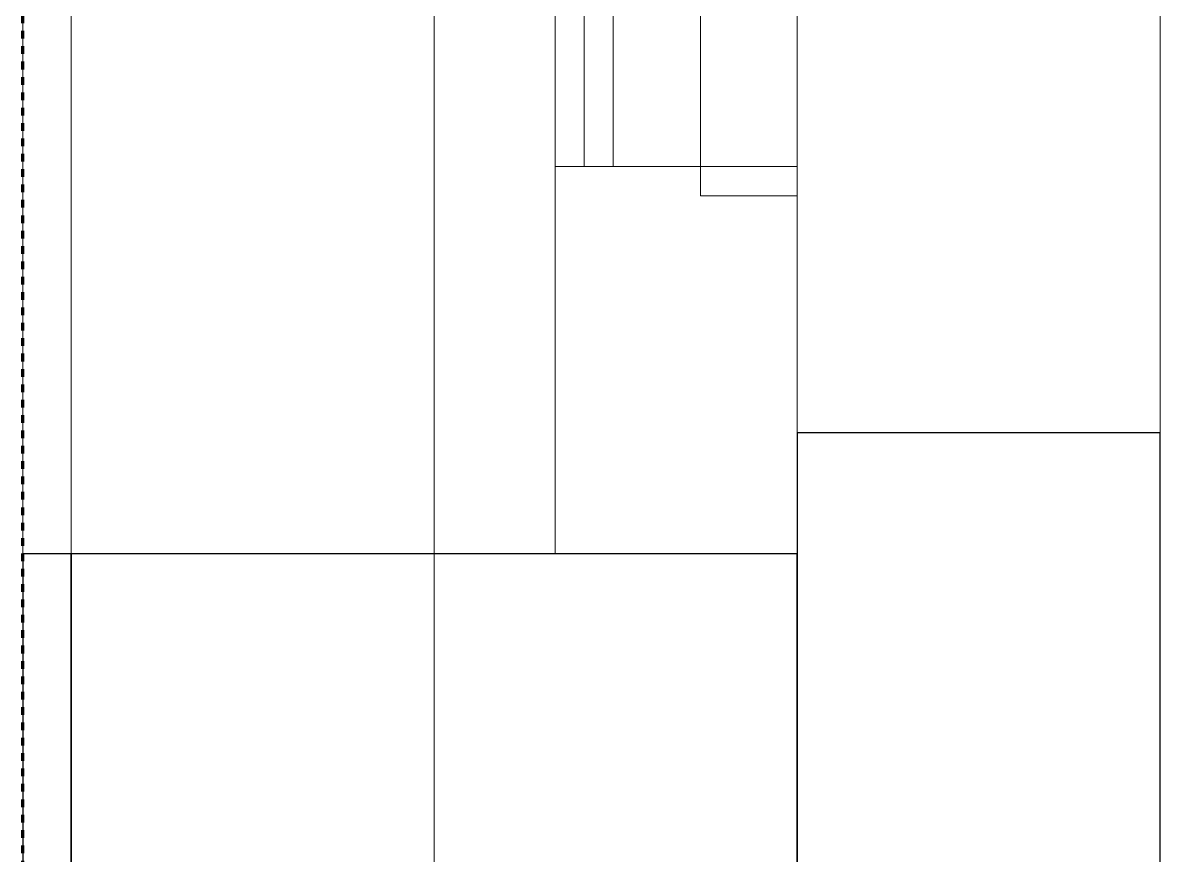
# Model space of a CAD drawing. Header units: millimetres. Extents: x -5300 to 98858, y -5196 to 93886.
# Drawn here: x 54330 to 54800, y 75225.5 to 75569.4 of the extents above; entities that cross this region are included whole.
import ezdxf

# ---------------------------------------------------------------- set-up
doc = ezdxf.new("R2010")
doc.units = ezdxf.units.MM
doc.linetypes.add('Штрих', pattern=[6.35, 3.175, -3.175])
doc.linetypes.add('Штрих_2_', pattern=[6.35, 3.175, -3.175])
for name, color, linetype, lineweight, true_color in [('_Разделитель помещений_', 4, 'Штрих', 70, 0x00ffff), ('Двери', 7, 'Continuous', 18, 0x7f7f7f), ('Перекрытия', 7, 'Continuous', 18, 0x7f7f7f), ('Стены', 7, 'Continuous', 18, 0x7f7f7f), ('Стены разрез', 7, 'Continuous', 50, 0x7f7f7f)]:
    doc.layers.add(name, color=color, linetype=linetype, lineweight=lineweight, true_color=true_color)

# ---------------------------------------------------------------- blocks, each defined once
blk = doc.blocks.new('ПЕР-003 5804 - ПЕР-003 5804-240234-Подвал')
at = {"layer": 'Перекрытия', "color": 254, "true_color": 0xd4d4d4}
for p, q in [((54650, 52670), (54650, 80210)), ((54650, 80210), (54650, 52670))]:
    blk.add_line(p, q, dxfattribs=at)
blk = doc.blocks.new('ПЕР-002 130092 - ПЕР-002 130092-245519-Подвал')
at = {"layer": 'Перекрытия', "color": 254, "true_color": 0xd4d4d4}
for p, q in [((54650, 77300.95), (54650, 75100.95)), ((54650, 75100.95), (54650, 77300.95)), ((54800, 77300.95), (54800, 75100.95)), ((54800, 75100.95), (54800, 77300.95))]:
    blk.add_line(p, q, dxfattribs=at)
blk = doc.blocks.new('СТН-03 147010 - СТН-03 2-246274-Подвал')
at = {"layer": 'Стены', "color": 254, "true_color": 0xd4d4d4}
blk.add_line((54500, 80110), (54500, 53150), dxfattribs=at)
blk = doc.blocks.new('СТН-03 147010 - СТН-03 147010-246271-Подвал')
at = {"layer": 'Стены', "color": 254, "true_color": 0xd4d4d4}
for p, q in [((54330, 75350), (54330, 77050)), ((54350, 77050), (54350, 75350)), ((54350, 75350), (54350, 77050)), ((54650, 77050), (54650, 75350)), ((54650, 75400), (54650, 77000)), ((54800, 77000), (54800, 75400)), ((54650, 75400), (54800, 75400)), ((54650, 75400), (54650, 75400)), ((54800, 75400), (54800, 75400)), ((54330, 75350), (54350, 75350)), ((54330, 75350), (54330, 75350)), ((54350, 75350), (54350, 75350)), ((54350, 75350), (54650, 75350)), ((54350, 75350), (54350, 75350)), ((54650, 75350), (54650, 75350))]:
    blk.add_line(p, q, dxfattribs=at)
at = {"layer": 'Стены разрез', "color": 254, "lineweight": 25, "true_color": 0xd4d4d4}
for p, q in [((54800, 75400), (54650, 75400)), ((54650, 75400), (54650, 54350)), ((54800, 54350), (54800, 75400)), ((54350, 75350), (54330, 75350)), ((54330, 75350), (54330, 54250)), ((54350, 54250), (54350, 75350)), ((54650, 75350), (54350, 75350)), ((54350, 75350), (54350, 72750)), ((54650, 72750), (54650, 75350))]:
    blk.add_line(p, q, dxfattribs=at)
blk.add_blockref('СТН-03 147010 - СТН-03 2-246274-Подвал', (0, 0))
blk = doc.blocks.new('Дн-9 147062 - Дн-9-246376-Подвал')
at = {"layer": 'Двери', "color": 254, "true_color": 0xd4d4d4}
for p, q in [((54550, 75510), (54550, 76890)), ((54550, 75510), (54550, 76890)), ((54550, 76890), (54550, 75510)), ((54550, 76890), (54550, 75510)), ((54562, 76890), (54562, 75510)), ((54562, 76890), (54562, 75510)), ((54574, 75510), (54574, 76890)), ((54574, 75510), (54574, 76890)), ((54610, 76890), (54610, 75510)), ((54610, 75510), (54610, 76890)), ((54610, 76890), (54610, 75510)), ((54610, 75510), (54610, 76890)), ((54650, 75510), (54650, 76890)), ((54650, 76890), (54650, 75510)), ((54650, 75510), (54650, 76890)), ((54650, 76890), (54650, 75510)), ((54610, 75498), (54610, 76002)), ((54610, 76002), (54610, 75498)), ((54610, 76002), (54610, 75498)), ((54610, 75498), (54610, 76002)), ((54650, 76002), (54650, 75498)), ((54650, 75498), (54650, 76002)), ((54650, 75498), (54650, 76002)), ((54650, 76002), (54650, 75498)), ((54610, 75498), (54610, 75578)), ((54610, 75498), (54610, 75578)), ((54610, 75578), (54610, 75498)), ((54610, 75578), (54610, 75498)), ((54610, 75498), (54610, 75578)), ((54610, 75578), (54610, 75498)), ((54610, 75578), (54610, 75498)), ((54610, 75498), (54610, 75578)), ((54650, 75578), (54650, 75498)), ((54650, 75498), (54650, 75578)), ((54650, 75578), (54650, 75498)), ((54650, 75498), (54650, 75578)), ((54650, 75578), (54650, 75498)), ((54650, 75498), (54650, 75578)), ((54650, 75578), (54650, 75498)), ((54650, 75498), (54650, 75578)), ((54610, 75510), (54550, 75510)), ((54550, 75510), (54550, 75510)), ((54550, 75510), (54550, 75510)), ((54550, 75510), (54650, 75510)), ((54550, 75350), (54550, 75510)), ((54550, 75510), (54610, 75510)), ((54550, 75510), (54550, 75510)), ((54550, 75510), (54550, 75510)), ((54550, 75510), (54550, 75350)), ((54550, 75510), (54550, 75350)), ((54550, 75510), (54550, 75510)), ((54650, 75510), (54550, 75510)), ((54550, 75510), (54550, 75510)), ((54650, 75510), (54550, 75510)), ((54610, 75510), (54550, 75510)), ((54550, 75510), (54550, 75510)), ((54550, 75510), (54650, 75510)), ((54650, 75510), (54550, 75510)), ((54550, 75510), (54550, 75510)), ((54550, 75510), (54610, 75510)), ((54562, 75510), (54562, 75510)), ((54574, 75510), (54574, 75510)), ((54610, 75510), (54610, 75510)), ((54650, 75510), (54610, 75510)), ((54610, 75510), (54610, 75498)), ((54610, 75498), (54610, 75510)), ((54610, 75510), (54610, 75510)), ((54610, 75510), (54610, 75498)), ((54610, 75498), (54610, 75510)), ((54610, 75510), (54650, 75510)), ((54610, 75510), (54610, 75510)), ((54650, 75510), (54610, 75510)), ((54610, 75510), (54650, 75510)), ((54610, 75510), (54610, 75510)), ((54650, 75510), (54650, 75510)), ((54650, 75510), (54650, 75510)), ((54650, 75498), (54650, 75510)), ((54650, 75510), (54650, 75510)), ((54650, 75510), (54650, 75510)), ((54650, 75350), (54650, 75510)), ((54650, 75510), (54650, 75498)), ((54650, 75510), (54650, 75510)), ((54650, 75510), (54650, 75510)), ((54610, 75498), (54610, 75498)), ((54610, 75498), (54650, 75498)), ((54650, 75498), (54610, 75498)), ((54650, 75498), (54610, 75498)), ((54610, 75498), (54610, 75498)), ((54610, 75498), (54650, 75498)), ((54650, 75498), (54610, 75498)), ((54650, 75498), (54610, 75498)), ((54610, 75498), (54610, 75498)), ((54610, 75498), (54650, 75498)), ((54610, 75498), (54610, 75498)), ((54610, 75498), (54650, 75498)), ((54650, 75498), (54610, 75498)), ((54650, 75498), (54610, 75498)), ((54610, 75498), (54610, 75498)), ((54610, 75498), (54650, 75498)), ((54610, 75498), (54610, 75498)), ((54610, 75498), (54650, 75498)), ((54650, 75498), (54610, 75498)), ((54610, 75498), (54610, 75498)), ((54610, 75498), (54650, 75498)), ((54610, 75498), (54650, 75498)), ((54610, 75498), (54610, 75498)), ((54650, 75498), (54610, 75498)), ((54650, 75498), (54650, 75350)), ((54650, 75350), (54650, 75498)), ((54650, 75498), (54650, 75498)), ((54650, 75498), (54650, 75498)), ((54650, 75498), (54650, 75498)), ((54650, 75498), (54650, 75498)), ((54650, 75498), (54650, 75498)), ((54650, 75498), (54650, 75498)), ((54650, 75498), (54650, 75498)), ((54650, 75498), (54650, 75498)), ((54650, 75350), (54550, 75350)), ((54550, 75350), (54550, 75350)), ((54550, 75350), (54650, 75350)), ((54550, 75350), (54550, 75350)), ((54550, 75350), (54650, 75350)), ((54650, 75350), (54650, 75350)), ((54650, 75350), (54650, 75350))]:
    blk.add_line(p, q, dxfattribs=at)
blk = doc.blocks.new('Дн-9 147062 - Дн-9 147062-246380-Подвал')
blk.add_blockref('Дн-9 147062 - Дн-9-246376-Подвал', (0, 0))

msp = doc.modelspace()

# ---------------------------------------------------------------- linework, layer by layer
at = {"layer": '_Разделитель помещений_', "color": 131, "linetype": 'Штрих_2_', "true_color": 0xaaffff}
msp.add_line((54330, 54265), (54330, 79990), dxfattribs=at)
at = {"layer": 'Перекрытия', "color": 254, "true_color": 0xd4d4d4}
for p, q in [((54650, 80210), (54650, 52670)), ((54650, 52670), (54650, 80210))]:
    msp.add_line(p, q, dxfattribs=at)

# ---------------------------------------------------------------- block references
at = {"layer": 'Двери', "color": 254, "true_color": 0xd4d4d4}
msp.add_blockref('Дн-9 147062 - Дн-9 147062-246380-Подвал', (0, 0), dxfattribs=at)
at = {"layer": 'Перекрытия', "color": 254, "true_color": 0xd4d4d4}
for name in ['ПЕР-003 5804 - ПЕР-003 5804-240234-Подвал', 'ПЕР-002 130092 - ПЕР-002 130092-245519-Подвал']:
    msp.add_blockref(name, (0, 0), dxfattribs=at)
at = {"layer": 'Стены', "color": 254, "true_color": 0xd4d4d4}
msp.add_blockref('СТН-03 147010 - СТН-03 147010-246271-Подвал', (0, 0), dxfattribs=at)

doc.saveas('drawing.dxf')
